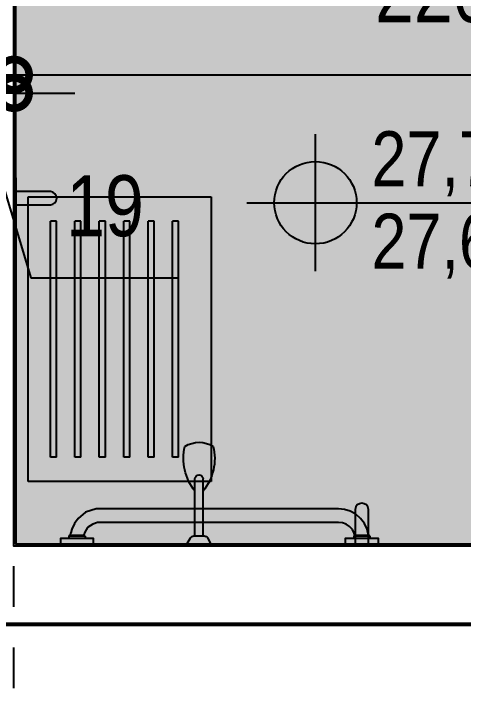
# Model space of a CAD drawing. Header units: metres. Extents: x -133 to 570, y -18 to 184.
# Drawn here: x -29.363 to -28.26, y -0.857 to 0.847 of the extents above; entities that cross this region are included whole.
import ezdxf

# ---------------------------------------------------------------- set-up
doc = ezdxf.new("R2010")
doc.units = ezdxf.units.M
doc.linetypes.add('DASHEDX2', pattern=[1.5, 1, -0.5])
for name, color, linetype in [('1', 232, 'DASHEDX2'), ('ARQ-ALV ACAB', 4, 'Continuous'), ('ARQ-ALV OSSO', 5, 'Continuous'), ('ARQ-DIM EMBASAM', 2, 'Continuous'), ('ARQ-HID', 7, 'Continuous'), ('ARQ-PRJ', 7, 'DASHEDX2'), ('ARQ-SIM', 1, 'Continuous'), ('ARQ-SIM EMBASAM', 1, 'Continuous')]:
    doc.layers.add(name, color=color, linetype=linetype)
doc.layers.add('ARQ-FORRO', color=9, linetype='Continuous', lineweight=5)
doc.styles.add('Adesa', font='ARIALN.TTF')
doc.dimstyles.new('ADESA 1-0075', dxfattribs={"dimtxt": 0.15, "dimasz": 0.15, "dimexe": 0.075, "dimexo": 0.1, "dimgap": 0.1, "dimtad": 1, "dimdec": 1, "dimlfac": 100, "dimzin": 12, "dimtxsty": 'Adesa', "dimblk": 'DOTSMALL', "dimcen": 1, "dimdle": 0.075, "dimclrd": 1, "dimclre": 1, "dimclrt": 256, "dimazin": 3, "dimtm": 1e-09, "dimtfac": 1, "dimtdec": 1, "dimtmove": 1, "dimatfit": 0, "dimldrblk": 'DOTSMALL', "dimfxl": 0.8, "dimtvp": 2, "dimtolj": 1, "dimtzin": 0, "dimarcsym": 0})

# ---------------------------------------------------------------- blocks, each defined once
blk = doc.blocks.new('ARQ-SAN-DUCHA')
at = {"layer": 'ARQ-HID'}
for p, q in [((0, 0.03), (0.015, 0.0213)), ((0, -0.03), (0, 0.03)), ((0.02, -0.0127), (0.02, 0.0127)), ((0.02, 0.01), (0.16, 0.01)), ((0.02, -0.01), (0.16, -0.01)), ((0, -0.03), (0.015, -0.0213))]:
    blk.add_line(p, q, dxfattribs=at)
for centre, radius, start, end in [((0.2107, -0.0904), 0.1288, 76.8369, 128.7713), ((0.1837, 0), 0.0663, 328.1091, 31.8907), ((0.01, 0.0127), 0.01, 359.9999, 59.9999), ((0.16, 0), 0.01, 269.9999, 89.9999), ((0.01, -0.0127), 0.01, 299.9999, 359.9999), ((0.2107, 0.0904), 0.1288, 231.2284, 283.1628)]:
    blk.add_arc(centre, radius, start, end, dxfattribs=at)
blk = doc.blocks.new('CHUVEIRO ACESSIVEL')
for p, q in [((-0.9, 0.3), (-0.9, 1.25)), ((0, 0.3), (-0.9, 0.3))]:
    blk.add_line(p, q)
at = {"color": 1}
for points in [[(-0.9, 1.1094), (-0.9, 1.1906), (-0.8868, 1.1906), (-0.8868, 1.1094)], [(-0.9, 0.4094), (-0.9, 0.4906), (-0.8868, 0.4906), (-0.8868, 0.4094)]]:
    blk.add_lwpolyline(points, close=True, dxfattribs=at)
for points in [[(-0.8809, 1.17), (-0.8868, 1.17)], [(-0.8809, 1.17), (-0.8809, 1.1302)], [(-0.8809, 1.17), (-0.8799, 1.1698)], [(-0.8799, 1.1698), (-0.8792, 1.169)], [(-0.8792, 1.169), (-0.8789, 1.168)], [(-0.8789, 1.168), (-0.8789, 1.1323)], [(-0.8789, 1.1665), (-0.8632, 1.1627)], [(-0.8632, 1.1627), (-0.8494, 1.1562)], [(-0.8494, 1.1562), (-0.8371, 1.1468)], [(-0.8371, 1.1468), (-0.8269, 1.135)], [(-0.8809, 1.1302), (-0.8868, 1.1302)], [(-0.8799, 1.1305), (-0.8809, 1.1302)], [(-0.8792, 1.1312), (-0.8799, 1.1305)], [(-0.8789, 1.1323), (-0.8792, 1.1312)], [(-0.8789, 1.1327), (-0.8736, 1.1315)], [(-0.8736, 1.1315), (-0.8645, 1.1267)], [(-0.8645, 1.1267), (-0.8568, 1.1197)], [(-0.8269, 1.135), (-0.8196, 1.1216)], [(-0.8568, 1.1197), (-0.8511, 1.1113)], [(-0.8511, 1.1113), (-0.8479, 1.1022)], [(-0.8196, 1.1216), (-0.8152, 1.1075)], [(-0.8468, 1.093), (-0.8468, 0.5007), (-0.8511, 0.4887)], [(-0.8479, 1.1022), (-0.8468, 1.093)], [(-0.8138, 1.093), (-0.8138, 0.4972), (-0.8219, 0.4708), (-0.8371, 0.4532)], [(-0.8152, 1.1075), (-0.8138, 1.093)], [(-0.8511, 0.4887), (-0.8595, 0.4762), (-0.871, 0.4696)], [(-0.8809, 0.4698), (-0.8868, 0.4698)], [(-0.8809, 0.4698), (-0.8809, 0.43)], [(-0.8809, 0.4698), (-0.8799, 0.4695)], [(-0.8799, 0.4695), (-0.8792, 0.4688)], [(-0.8792, 0.4688), (-0.8789, 0.4677)], [(-0.8789, 0.4677), (-0.8789, 0.432)], [(-0.8772, 0.4672), (-0.8789, 0.4669)], [(-0.871, 0.4696), (-0.8772, 0.4672)], [(-0.8494, 0.4438), (-0.8632, 0.4373)], [(-0.8371, 0.4532), (-0.8494, 0.4438)], [(-0.8809, 0.43), (-0.8868, 0.43)], [(-0.8799, 0.4302), (-0.8809, 0.43)], [(-0.8792, 0.431), (-0.8799, 0.4302)], [(-0.8789, 0.432), (-0.8792, 0.431)], [(-0.8789, 0.4341), (-0.8729, 0.435)], [(-0.8632, 0.4373), (-0.8729, 0.435)]]:
    blk.add_lwpolyline(points, dxfattribs=at)
at = {"layer": 'ARQ-PRJ'}
for p, q in [((-0.6863, 0.6999), (-0.6124, 0.6999)), ((-0.6863, 0.6999), (-0.6863, 0.6849)), ((-0.6124, 0.6999), (-0.1063, 0.6999)), ((-0.1063, 0.6999), (-0.1063, 0.6849)), ((-0.6863, 0.6849), (-0.5965, 0.6849)), ((-0.5965, 0.6849), (-0.1063, 0.6849)), ((-0.6863, 0.6399), (-0.1063, 0.6399)), ((-0.6863, 0.6399), (-0.6863, 0.6249)), ((-0.1063, 0.6399), (-0.1063, 0.6249)), ((-0.6863, 0.6249), (-0.1063, 0.6249)), ((-0.6863, 0.5799), (-0.1063, 0.5799)), ((-0.6863, 0.5799), (-0.6863, 0.5649)), ((-0.1063, 0.5799), (-0.1063, 0.5649)), ((-0.6863, 0.5649), (-0.1063, 0.5649)), ((-0.6863, 0.5199), (-0.1063, 0.5199)), ((-0.6863, 0.5199), (-0.6863, 0.5049)), ((-0.1063, 0.5199), (-0.1063, 0.5049)), ((-0.6863, 0.5049), (-0.1063, 0.5049)), ((-0.6863, 0.4599), (-0.1063, 0.4599)), ((-0.6863, 0.4599), (-0.6863, 0.4449)), ((-0.6863, 0.4449), (-0.1063, 0.4449)), ((-0.1063, 0.4599), (-0.1063, 0.4449)), ((-0.6863, 0.3999), (-0.1063, 0.3999)), ((-0.6863, 0.3999), (-0.6863, 0.3849)), ((-0.1063, 0.3999), (-0.1063, 0.3849)), ((-0.6863, 0.3849), (-0.1063, 0.3849))]:
    blk.add_line(p, q, dxfattribs=at)
blk.add_lwpolyline([(-0.63, 0.78), (-0.7463, 0.78), (-0.7463, 0.33), (-0.0463, 0.33), (-0.0463, 0.78), (-0.63, 0.78)], dxfattribs=at)
at = {"layer": 'ARQ-SIM'}
for points in [[(-0.9, 1.1665), (-0.8148, 1.1665, -0.913215), (-0.8148, 1.1335), (-0.9, 1.1335)], [(-0.0665, 0.3), (-0.0665, 0.3852, -0.913215), (-0.0335, 0.3852), (-0.0335, 0.3)]]:
    blk.add_lwpolyline(points, format="xyb", dxfattribs=at)
at = {"layer": 'ARQ-HID', "extrusion": (0, 0, -1), "xscale": -1, "zscale": -1}
blk.add_blockref('ARQ-SAN-DUCHA', (0.9, 0.75), dxfattribs=at)
blk = doc.blocks.new('_DotSmall')
at = {"color": 0, "linetype": 'ByBlock', "const_width": 0.5}
blk.add_lwpolyline([(-0.0625, 0, 1), (0.0625, 0, 1)], format="xyb", close=True, dxfattribs=at)
blk = doc.blocks.new('*D162')
at = {"layer": 'ARQ-DIM EMBASAM', "color": 1, "lineweight": -2, "transparency": 16777216}
for p, q in [((-29.3634, 0.9592), (-29.3634, 0.623)), ((-27.1584, 0.9592), (-27.1584, 0.623)), ((-29.4384, 0.698), (-27.0834, 0.698))]:
    blk.add_line(p, q, dxfattribs=at)
at = {"layer": 'Defpoints', "color": 0, "transparency": 16777216}
for p in [(-29.3634, 1.0592, 0), (-27.1584, 1.0592, 0), (-27.1584, 0.698)]:
    blk.add_point(p, dxfattribs=at)
at = {"layer": 'ARQ-DIM EMBASAM', "color": 1, "lineweight": -2, "transparency": 16777216, "xscale": 0.15, "yscale": 0.15, "zscale": 0.15, "rotation": 180}
blk.add_blockref('_DotSmall', (-29.3634, 0.698), dxfattribs=at)
at = {"layer": 'ARQ-DIM EMBASAM', "color": 1, "lineweight": -2, "transparency": 16777216, "xscale": 0.15, "yscale": 0.15, "zscale": 0.15}
blk.add_blockref('_DotSmall', (-27.1584, 0.698), dxfattribs=at)
at = {"layer": 'ARQ-DIM EMBASAM', "transparency": 16777216, "insert": (-28.2609, 0.8881), "char_height": 0.15, "attachment_point": 5, "style": 'Adesa'}
blk.add_mtext('\\A1;220,5', dxfattribs=at)
blk = doc.blocks.new('*D163')
at = {"layer": 'ARQ-DIM EMBASAM', "color": 1, "lineweight": -2, "transparency": 16777216}
for p, q in [((-29.5534, 0.6529), (-29.7034, 0.6529)), ((-29.3634, 0.6529), (-29.5534, 0.6529)), ((-29.3634, 0.6529), (-29.5534, 0.6529)), ((-29.4584, 0.6529), (-29.3219, 0.1982)), ((-29.3634, 0.6529), (-29.2134, 0.6529)), ((-29.3634, 0.6491), (-29.3634, 0.5779)), ((-29.5534, 0.604), (-29.5534, 0.5779)), ((-29.3219, 0.1982), (-28.957, 0.1982))]:
    blk.add_line(p, q, dxfattribs=at)
at = {"layer": 'Defpoints', "color": 0, "transparency": 16777216}
for p in [(-29.3634, 0.7491), (-29.5534, 0.704), (-29.5534, 0.6529)]:
    blk.add_point(p, dxfattribs=at)
at = {"layer": 'ARQ-DIM EMBASAM', "color": 1, "lineweight": -2, "transparency": 16777216, "xscale": 0.15, "yscale": 0.15, "zscale": 0.15}
blk.add_blockref('_DotSmall', (-29.5534, 0.6529), dxfattribs=at)
at = {"layer": 'ARQ-DIM EMBASAM', "color": 1, "lineweight": -2, "transparency": 16777216, "xscale": 0.15, "yscale": 0.15, "zscale": 0.15, "rotation": 180}
blk.add_blockref('_DotSmall', (-29.3634, 0.6529), dxfattribs=at)
at = {"layer": 'ARQ-DIM EMBASAM', "transparency": 16777216, "insert": (-29.1395, 0.3747), "char_height": 0.15, "attachment_point": 5, "style": 'Adesa'}
blk.add_mtext('\\A1;19', dxfattribs=at)
blk = doc.blocks.new('NipAcOs')
at = {"layer": 'ARQ-SIM'}
h = blk.add_hatch(color=256, dxfattribs=at)
h.dxf.hatch_style = 1
h.paths.add_polyline_path([(0, 0.15, 0.414214), (-0.15, 0), (0, 0)])
h.paths.add_polyline_path([(0.15, 0), (0, 0), (0, -0.15, 0.414214)])
for p, q in [((0, -0.25), (0, 0.25)), ((-0.25, 0), (0.15, 0)), ((0.15, 0), (1.5834, 0))]:
    blk.add_line(p, q, dxfattribs=at)
blk.add_circle((0, 0), 0.15, dxfattribs=at)
at = {"style": 'Adesa'}
for p in [(0.204, 0.06), (0.204, -0.24)]:
    blk.add_attdef('000,00', p, '', height=0.2, dxfattribs=at)
blk = doc.blocks.new('est-lo-05-4s1-r00')
at = {"layer": '1'}
blk.add_lwpolyline([(-2936.335198, -280.999844), (-2936.335198, 203.927745)], dxfattribs=at)

msp = doc.modelspace()

# ---------------------------------------------------------------- hatches: boundary and pattern name
at = {"layer": 'ARQ-FORRO'}
h = msp.add_hatch(color=256, dxfattribs=at)
h.dxf.hatch_style = 1
h.paths.add_polyline_path([(-29.3584, 2.0343), (-27.1634, 2.0343), (-27.1634, -0.4558), (-29.3584, -0.4558)])
h.paths.add_polyline_path([(-27.1634, 2.0343), (-27.2634, 2.0343), (-27.2634, 1.9343), (-27.1634, 1.9343)], flags=16)

# ---------------------------------------------------------------- linework, layer by layer
at = {"layer": 'ARQ-ALV ACAB', "elevation": 0}
for points in [[(-29.3584, 1.9592), (-29.3584, 2.0343), (-27.1634, 2.0343), (-27.1634, -0.4558), (-29.3584, -0.4558), (-29.3584, 1.0892)], [(-29.5584, -0.6553), (-27.1634, -0.6553)]]:
    msp.add_lwpolyline(points, dxfattribs=at)
at = {"layer": 'ARQ-ALV OSSO'}
msp.add_line((-29.5534, -0.6503, 0), (-27.1584, -0.6503, 0), dxfattribs=at)
at = {"layer": 'ARQ-ALV OSSO', "elevation": 0}
msp.add_lwpolyline([(-29.3634, 1.9892), (-29.3634, 2.0393), (-27.1584, 2.0393), (-27.1584, -0.4608), (-29.3634, -0.4608), (-29.3634, 1.0592)], dxfattribs=at)
at = {"layer": 'ARQ-FORRO', "elevation": 0}
msp.add_lwpolyline([(-29.3584, 2.0343), (-27.1634, 2.0343), (-27.1634, -0.4558), (-29.3584, -0.4558)], close=True, dxfattribs=at)

# ---------------------------------------------------------------- block references
at = {"linetype": 'Continuous', "xscale": 0.01, "yscale": 0.01, "zscale": 0.01}
msp.add_blockref('est-lo-05-4s1-r00', (0, 0), dxfattribs=at)
at = {"layer": 'ARQ-HID', "xscale": -1, "rotation": 270}
msp.add_blockref('CHUVEIRO ACESSIVEL', (-29.6584, 0.4442, 0), dxfattribs=at)
at = {"layer": 'ARQ-SIM EMBASAM'}
ref = msp.add_blockref('NipAcOs', (-28.6226, 0.3833, 0), dxfattribs=dict(at, xscale=0.675, yscale=0.675, zscale=0.675))
ref.add_attrib('000,00', '27,68 NO', (-28.4849, 0.2213, 0), dxfattribs={"layer": '0', "color": 2, "height": 0.135, "style": 'Adesa'})
ref.add_attrib('000,00', '27,72 NA', (-28.4849, 0.4238, 0), dxfattribs={"layer": '0', "color": 2, "height": 0.135, "style": 'Adesa'})

# ---------------------------------------------------------------- dimensions: what is measured, and where the dimension line sits
at = {"layer": 'ARQ-DIM EMBASAM'}
for base, p1, p2, picture, middle in [((-27.1584, 0.698), (-29.3634, 1.0592, 0), (-27.1584, 1.0592, 0), '*D162', (-28.2609, 0.8881)), ((-29.5534, 0.6529, 0), (-29.3634, 0.7491, 0), (-29.5534, 0.704, 0), '*D163', (-29.2219, 0.3747, 0))]:
    dim = msp.add_linear_dim(base=base, p1=p1, p2=p2, dimstyle='ADESA 1-0075', dxfattribs=at)
    dim.commit()
    dim.dimension.update_dxf_attribs({"geometry": picture, "text_midpoint": middle})

doc.saveas('drawing.dxf')
